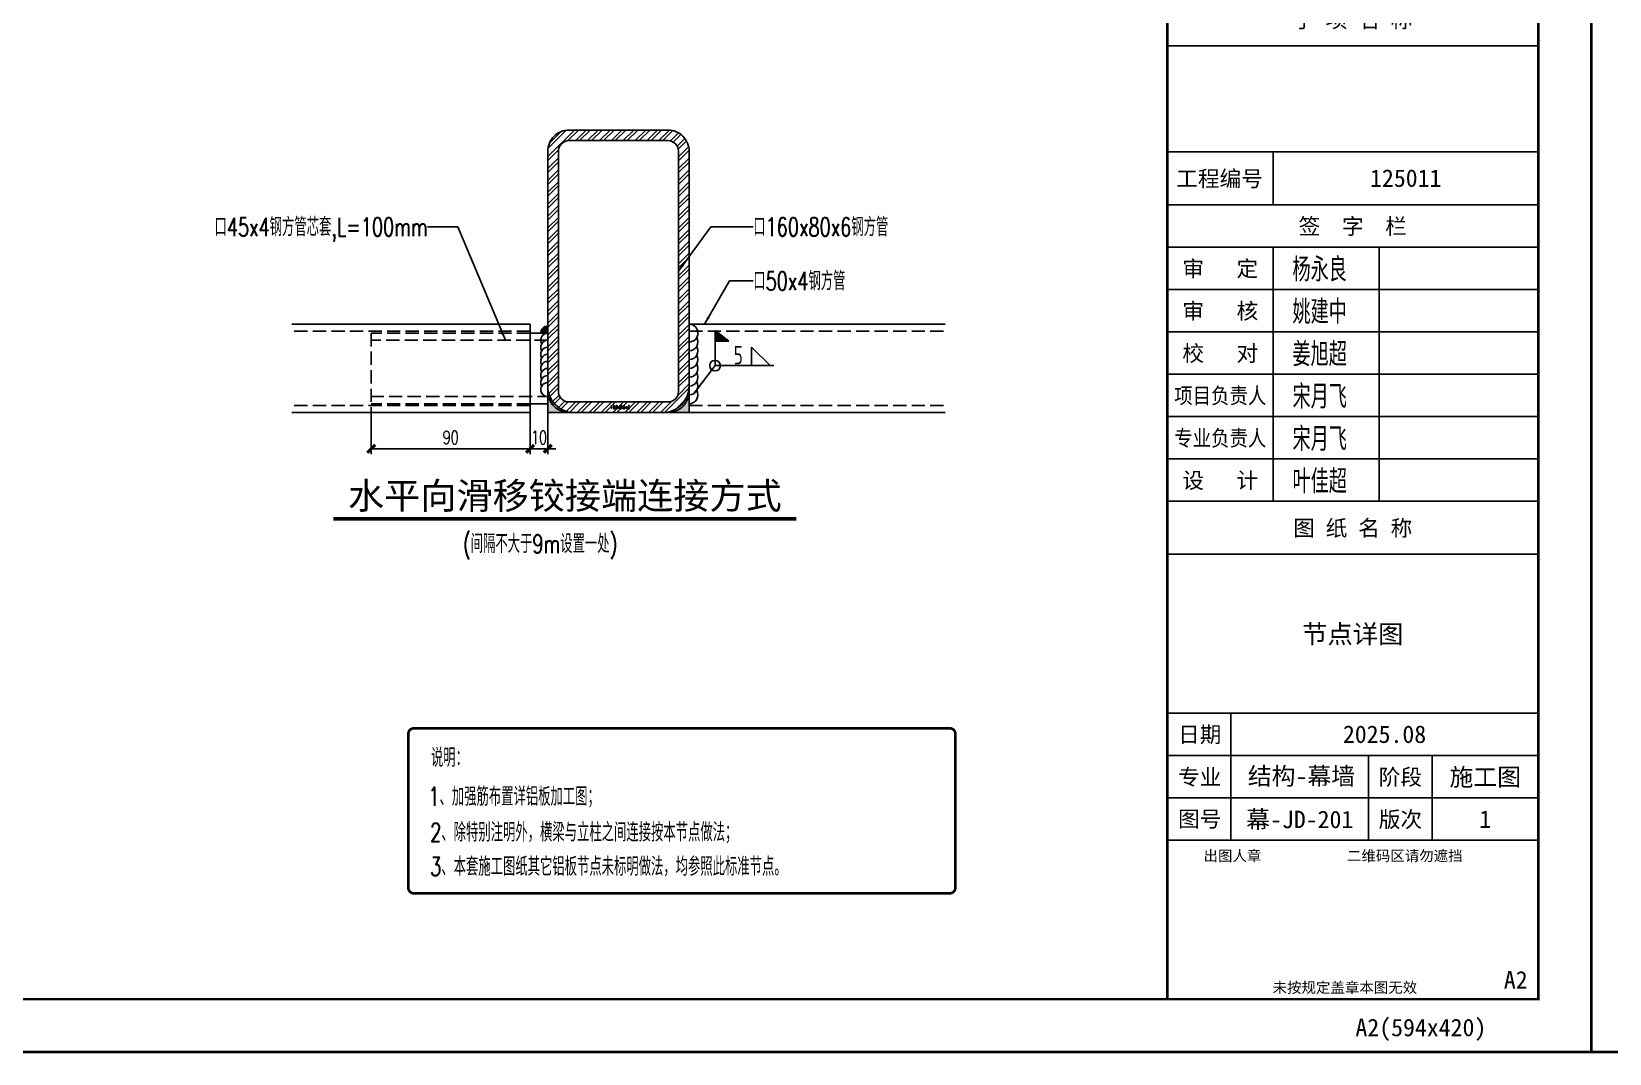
# Model space of a CAD drawing. Extents: x -160106 to 966792, y -663931 to 1550022.
# Drawn here: x -89122 to -88229, y -99603 to -99024 of the extents above; entities that cross this region are included whole.
import ezdxf
from ezdxf.enums import TextEntityAlignment as Align

# ---------------------------------------------------------------- set-up
doc = ezdxf.new("R2010")
doc.units = 0
doc.linetypes.add('ZN-DASH', pattern=[0.35, 0.25, -0.1])
for name, color, linetype in [('!ZN1-填充-8', 8, 'Continuous'), ('!ZN1-文字-7', 7, 'Continuous'), ('!ZN1-标注-173', 173, 'Continuous'), ('!ZN3-玻璃幕墙-4', 4, 'Continuous'), ('!ZN4-焊缝-8', 8, 'Continuous'), ('!ZN5-钢材投影-40', 40, 'Continuous'), ('!ZN5-钢材断面-2', 2, 'Continuous'), ('!ZN6-虚线-8', 8, 'ZN-DASH'), ('!ZN7-符号-173', 173, 'Continuous'), ('0-cxFrame', 155, 'Continuous'), ('DIM', 173, 'Continuous'), ('qianming', 155, 'Continuous'), ('焊缝', 8, 'Continuous')]:
    doc.layers.add(name, color=color, linetype=linetype)
doc.layers.add('0-cxText', color=131, linetype='Continuous', lineweight=25)
doc.layers.add('@ZN-型材编号（非打印层）', color=8, linetype='Continuous', plot=False)
doc.styles.add('BZHZ', font='bzxw', dxfattribs={"width": 0.8, "bigfont": 'bzhz'})
doc.styles.add('cx_biaoti', font='')
doc.styles.add('cx_tuming', font='simhei.ttf')
doc.styles.add('cx_tuqian1', font='')
doc.styles.add('DHTEXT-1', font='ROMANS.shx', dxfattribs={"width": 0.7, "bigfont": 'CHINESE.shx'})
doc.styles.add('HZ_TS_0.7', font='TSSDENG', dxfattribs={"width": 0.7, "bigfont": 'HZTXT'})
doc.styles.add('ZNDimTStyle', font='ROMANS.shx', dxfattribs={"width": 0.7, "bigfont": 'CHINESE.shx'})
doc.styles.add('ZNTextStyle', font='ROMANS.shx', dxfattribs={"width": 0.7, "bigfont": 'CHINESE.shx'})
doc.styles.add('中南符号', font='simhei.ttf')
doc.styles.add('黑体', font='simhei.ttf', dxfattribs={"height": 12})
doc.styles.get('cx_biaoti').set_extended_font_data('SimSun')
doc.styles.get('cx_tuqian1').set_extended_font_data('SimSun')
doc.dimstyles.new('ZN3', dxfattribs={"dimscale": 3, "dimtxt": 2.5, "dimasz": 1.5, "dimexe": 1, "dimexo": 2, "dimgap": 0.9, "dimtad": 1, "dimdec": 0, "dimdsep": 46, "dimtxsty": 'DHTEXT-1', "dimblk": 'ARCHTICK', "dimcen": 2.5, "dimclrd": 173, "dimclre": 173, "dimclrt": 7, "dimazin": 2, "dimtfac": 1, "dimtix": 1, "dimtmove": 2, "dimatfit": 3, "dimfxl": 0, "dimarcsym": 0})
doc.dimstyles.new('ZN机械-3', dxfattribs={"dimscale": 3, "dimtxt": 2.5, "dimasz": 1.5, "dimexe": 1, "dimexo": 2, "dimgap": 0.9, "dimtad": 1, "dimdec": 0, "dimzin": 0, "dimdsep": 46, "dimtxsty": 'ZNDimTStyle', "dimcen": 2.5, "dimdle": 1, "dimclrd": 173, "dimclre": 173, "dimclrt": 7, "dimazin": 2, "dimtfac": 1, "dimtdec": 4, "dimtix": 1, "dimtmove": 2, "dimatfit": 3, "dimfxl": 0, "dimfrac": 2, "dimtolj": 1, "dimtzin": 0, "dimarcsym": 0})

# ---------------------------------------------------------------- blocks, each defined once
blk = doc.blocks.new('zjcx_lan_qianzi(Dragon)')
for p, q in [((-7000, 4800), (0, 4800)), ((-5000, 4800), (-5000, 0)), ((-3000, 4800), (-3000, 0)), ((-7000, 4000), (0, 4000)), ((-7000, 3200), (0, 3200)), ((-7000, 2400), (0, 2400)), ((-7000, 1600), (0, 1600)), ((-7000, 800), (0, 800))]:
    blk.add_line(p, q)
at = {"const_width": 30}
blk.add_lwpolyline([(-7000, 5600), (0, 5600)], dxfattribs=at)
blk.add_lwpolyline([(-7000, 5600), (0, 5600), (0, 0), (-7000, 0)], close=True, dxfattribs=at)
at = {"style": 'cx_biaoti'}
for s, p in [('签  字  栏', (-3500, 5200)), ('审   定', (-6000, 4400)), ('审   核', (-6000, 3600)), ('校   对', (-6000, 2800)), ('设   计', (-6000, 400))]:
    blk.add_text(s, height=300, dxfattribs=at).set_placement(p, align=Align.MIDDLE)
at = {"style": 'cx_biaoti', "width": 0.85}
for s, p in [('项目负责人', (-6000, 2000)), ('专业负责人', (-6000, 1200))]:
    blk.add_text(s, height=300, dxfattribs=at).set_placement(p, align=Align.MIDDLE)
blk = doc.blocks.new('T-签字(Dragon)')
at = {"layer": '0-cxFrame'}
blk.add_blockref('zjcx_lan_qianzi(Dragon)', (0, 0), dxfattribs=at)
at = {"layer": 'qianming', "style": 'BZHZ', "width": 0.8}
for s, p in [('杨永良', (-4124, 4400)), ('姚建中', (-4124, 3600)), ('姜旭超', (-4124, 2800)), ('宋月飞', (-4124, 2000)), ('宋月飞', (-4124, 1200)), ('叶佳超', (-4124, 400))]:
    blk.add_text(s, height=450, dxfattribs=at).set_placement(p, align=Align.MIDDLE)
blk = doc.blocks.new('zjcx_lan_tuming(Dragon)')
for p, q in [((-7000, 8400), (0, 8400)), ((-5800, 3000), (-5800, 5400)), ((-7000, 4600), (0, 4600)), ((-3200, 3000), (-3200, 4600)), ((-2000, 3000), (-2000, 4600)), ((-7000, 3800), (0, 3800))]:
    blk.add_line(p, q)
at = {"const_width": 30}
for points in [[(-7000, 9400), (0, 9400)], [(-7000, 5400), (0, 5400)], [(-7000, 3000), (0, 3000)], [(-7000, 0), (0, 0)]]:
    blk.add_lwpolyline(points, dxfattribs=at)
blk.add_lwpolyline([(-7000, 9400), (0, 9400), (0, 0), (-7000, 0)], close=True)
at = {"style": 'cx_biaoti'}
for s, p in [('图 纸 名 称', (-3500, 8900)), ('日期', (-6388, 5000)), ('专业', (-6388, 4200)), ('阶段', (-2600, 4200)), ('图号', (-6388, 3400)), ('版次', (-2600, 3400))]:
    blk.add_text(s, height=300, dxfattribs=at).set_placement(p, align=Align.MIDDLE)
for s, p in [('出图人章', (-6316, 2607)), ('二维码区请勿遮挡', (-3609, 2607)), ('未按规定盖章本图无效', (-5013, 120))]:
    blk.add_text(s, height=200, dxfattribs=at).set_placement(p)
blk = doc.blocks.new('T-图签(Dragon)')
blk.add_blockref('zjcx_lan_tuming(Dragon)', (0, 0))
at = {"color": 3, "style": 'cx_biaoti'}
for s, p in [('2025.08', (-2900, 5000)), ('结构-幕墙 ', (-4356, 4219)), ('施工图', (-1000, 4200))]:
    blk.add_text(s, height=330, dxfattribs=at).set_placement(p, align=Align.MIDDLE)
blk = doc.blocks.new('zjcx_lan_xiangmu(Dragon)')
for p, q in [((-7000, 9000), (0, 9000)), ((-7000, 6000), (0, 6000)), ((-7000, 3000), (0, 3000)), ((-5000, 1000), (-5000, 0))]:
    blk.add_line(p, q)
at = {"const_width": 30}
for points in [[(-7000, 10000), (0, 10000)], [(-7000, 7000), (0, 7000)], [(-7000, 7000), (0, 7000)], [(-7000, 4000), (0, 4000)], [(-7000, 4000), (0, 4000)], [(-7000, 1000), (0, 1000)], [(-7000, 0), (0, 0)]]:
    blk.add_lwpolyline(points, dxfattribs=at)
blk.add_lwpolyline([(-7000, 10000), (0, 10000), (0, 0), (-7000, 0)], close=True)
at = {"style": 'cx_biaoti'}
for s, p in [('建 设 单 位', (-3500, 9500)), ('项 目 名 称', (-3500, 6500)), ('子 项 名 称', (-3500, 3500)), ('工程编号', (-6013, 500))]:
    blk.add_text(s, height=300, dxfattribs=at).set_placement(p, align=Align.MIDDLE)
blk = doc.blocks.new('T-项目(Dragon)')
blk.add_blockref('zjcx_lan_xiangmu(Dragon)', (0, 0))
at = {"color": 3, "style": 'cx_tuming'}
for s, height, p in [('嘉兴世赫建达智能装备有限公司', 330, (-6816, 7901)), ('年产500套智能装备建设项目 ', 350, (-6638, 4859))]:
    blk.add_text(s, height=height, dxfattribs=at).set_placement(p)
blk = doc.blocks.new('zjcx_T2(Dragon)')
at = {"layer": '0-cxFrame', "const_width": 50}
blk.add_lwpolyline([(-7000, 40000), (0, 40000), (0, 0), (-7000, 0)], close=True, dxfattribs=at)
at = {"layer": '0-cxFrame'}
for name, p in [('T-项目(Dragon)', (0, 15000)), ('T-签字(Dragon)', (0, 9400)), ('T-图签(Dragon)', (0, 0))]:
    blk.add_blockref(name, p, dxfattribs=at)
blk = doc.blocks.new('TK22.A2 L(Dragon)')
at = {"layer": '0-cxFrame', "color": 7, "const_width": 0.5}
blk.add_lwpolyline([(0, 0), (-594, 0), (-594, 420), (0, 420)], close=True, dxfattribs=at)
at = {"layer": '0-cxFrame', "const_width": 0.5}
for points in [[(-80, 10), (-574, 10), (-574, 410), (-80, 410)], [(-10, 10), (-80, 10), (-80, 410), (-10, 410)]]:
    blk.add_lwpolyline(points, close=True, dxfattribs=at)
at = {"layer": '0-cxFrame', "xscale": 0.01, "yscale": 0.01, "zscale": 0.01}
blk.add_blockref('zjcx_T2(Dragon)', (-10, 10), dxfattribs=at)
at = {"style": '黑体', "flags": 4}
blk.add_attdef('图幅', text='', height=3.3, dxfattribs=at).set_placement((-40, 3), align=Align.RIGHT)
at = {"layer": '0-cxFrame', "style": '黑体'}
blk.add_text('(594x420)', height=3.3, dxfattribs=at).set_placement((-40, 3))
at = {"layer": '0-cxText', "flags": 4}
for tag, height, style, p in [('建设单位', 3.5, 'cx_tuming', (-45, 240)), ('项目名称', 3.5, 'cx_tuming', (-45, 210)), ('子项名称', 3.5, 'cx_tuming', (-45, 180)), ('工程编号', 3.3, 'cx_tuqian1', (-35, 165)), ('图名1', 3.5, 'cx_tuming', (-45, 87)), ('图名2', 3.5, 'cx_tuming', (-45, 79)), ('图名3', 3.5, 'cx_tuming', (-45, 71)), ('出图日期', 3.3, 'cx_tuqian1', (-39, 60)), ('专业', 3.3, 'cx_tuqian1', (-55, 52)), ('图号', 3.3, 'cx_tuqian1', (-55, 44)), ('版次', 3.3, 'cx_tuqian1', (-20, 44))]:
    blk.add_attdef(tag, text='', height=height, dxfattribs=dict(at, style=style)).set_placement(p, align=Align.MIDDLE)
at = {"layer": 'Defpoints', "color": 6, "flags": 4}
for tag, height, style, p in [('tufu', 3.3, '黑体', (-12, 12)), ('dwfname', 4, 'cx_tuqian1', (-80, 3))]:
    blk.add_attdef(tag, text='', height=height, dxfattribs=dict(at, style=style)).set_placement(p, align=Align.RIGHT)
blk = doc.blocks.new('技术说明')
at = {"layer": '!ZN6-虚线-8', "color": 3, "linetype": 'ZN-DASH', "ltscale": 20, "const_width": 1.5}
blk.add_lwpolyline([(-306.63, 93.4), (-3, 93.4, -0.414214), (0, 90.4), (0, 3, -0.414214), (-3, 0), (-306.63, 0, -0.414214), (-309.63, 3), (-309.63, 90.4, -0.414214)], format="xyb", close=True, dxfattribs=at)
at = {"layer": '!ZN1-文字-7', "style": 'ZNTextStyle', "width": 0.7}
for s, p in [('说明：', (-296.84, 76.85)), ('1、加强筋布置详铝板加工图；', (-298.32, 54.77)), ('2、除特别注明外，横梁与立柱之间连接按本节点做法；', (-297.27, 34.54)), ('3、本套施工图纸其它铝板节点未标明做法，均参照此标准节点。', (-297.27, 15.12))]:
    blk.add_text(s, height=10.5, dxfattribs=at).set_placement(p, align=Align.MIDDLE_LEFT)
blk = doc.blocks.new('*U785')
at = {"const_width": 0.7}
blk.add_lwpolyline([(0, 0), (87.35, 0)], dxfattribs=at)
at = {"color": 0, "style": '中南符号', "flags": 8}
blk.add_attdef('图名', text='', height=5, dxfattribs=at).set_placement((43.67, 1.85), align=Align.CENTER)
blk.add_attdef('比例', (90.15, 1.85), '', height=4, dxfattribs=at)
blk = doc.blocks.new('20210830091405')
at = {"layer": '!ZN1-填充-8', "ltscale": 20}
h = blk.add_hatch(color=256, dxfattribs=at)
h.dxf.hatch_style = 1
edge = h.paths.add_edge_path()
edge.add_line((0, 8), (0, 0))
edge.add_line((0, 0), (8, 0))
edge.add_arc((8, 8), 8, 180, 270, ccw=False)
at = {"layer": '!ZN4-焊缝-8', "color": 8, "ltscale": 20}
blk.add_lwpolyline([(0, 8), (0, 0), (8, 0, -0.414214), (0, 8, 0.124793)], format="xyb", dxfattribs=at)
blk = doc.blocks.new('20250826151356')
at = {"layer": '!ZN4-焊缝-8', "ltscale": 20}
h = blk.add_hatch(color=8, dxfattribs=at)
h.dxf.hatch_style = 1
h.paths.add_polyline_path([(-44, 37, -0.414214), (-40, 41), (-40, 37)])
blk.add_lwpolyline([(-40, 37), (-44, 37, -0.414214), (-40, 41)], format="xyb", close=True, dxfattribs=at)
at = {"layer": '!ZN5-钢材投影-40', "ltscale": 30}
for p, q in [((-50, 37), (-40, 37)), ((-50, -3), (-40, -3))]:
    blk.add_line(p, q, dxfattribs=at)
at = {"layer": '!ZN6-虚线-8', "ltscale": 30}
blk.add_line((-140, 37), (-140, -3), dxfattribs=at)
for points in [[(-50, 37), (-140, 37)], [(-40, 33), (-140, 33)], [(-38.39, 1), (-140, 1)], [(-50, -3), (-140, -3)]]:
    blk.add_lwpolyline(points, dxfattribs=at)
at = {"layer": '焊缝', "ltscale": 100}
blk.add_lwpolyline([(-40, 37, 0.57735), (-43.46, 31, -0.267949), (-40, 33, 0.57735), (-43.46, 27, -0.267949), (-40, 29, 0.57735), (-43.46, 23, -0.267949), (-40, 25, 0.57735), (-43.46, 19, -0.267949), (-40, 21, 0.57735), (-43.46, 15, -0.267949), (-40, 17, 0.57735), (-43.46, 11, -0.267949), (-40, 13, 0.57735), (-43.46, 7, -0.267949), (-40, 9, 1.209731), (-38.52, 1.28, 0.340974)], format="xyb", dxfattribs=at)
at = {"ltscale": 20, "xscale": 1.878270804985896, "yscale": 1.878270804985896, "zscale": 1.878270804985896}
blk.add_blockref('20210830091405', (-40, -8), dxfattribs=at)
blk = doc.blocks.new('*U796')
blk.add_hatch(color=8).paths.add_polyline_path([(0, 6.63), (2.63, 4.63), (0, 4.63)])
for p, q in [((0, 0), (0, 6.63)), ((0, 6.63), (2.63, 4.63)), ((2.63, 4.63), (0, 4.63)), ((6.91, 3.5), (10.41, 0)), ((6.91, 3.5), (6.91, 0))]:
    blk.add_line(p, q)
at = {"ltscale": 30}
blk.add_line((0, 0), (11.07, 0), dxfattribs=at)
blk.add_circle((0, 0), 1, dxfattribs=at)
at = {"color": 7, "style": 'HZ_TS_0.7', "width": 0.7, "flags": 8}
for tag, p in [('围焊', (1.82, 1.98)), ('HF', (4.39, 1.98))]:
    blk.add_attdef(tag, text='', height=3.5, dxfattribs=at).set_placement(p, align=Align.MIDDLE_CENTER)
blk = doc.blocks.new('_ArchTick')
at = {"color": 0, "linetype": 'ByBlock', "const_width": 0.4}
blk.add_lwpolyline([(-0.5, -0.5), (0.5, 0.5)], dxfattribs=at)
blk = doc.blocks.new('*D1090')
at = {"layer": 'Defpoints', "color": 0, "ltscale": 30, "transparency": 16777216}
for p in [(-88840.09, -99230.91), (-88830.09, -99230.91), (-88830.09, -99260.43)]:
    blk.add_point(p, dxfattribs=at)
at = {"layer": 'DIM', "color": 173, "linetype": 'ByBlock', "lineweight": -2, "ltscale": 30, "transparency": 16777216}
for p, q in [((-88840.09, -99236.91), (-88840.09, -99263.43)), ((-88830.09, -99236.91), (-88830.09, -99263.43)), ((-88840.09, -99260.43), (-88844.59, -99260.43)), ((-88840.09, -99260.43), (-88830.09, -99260.43)), ((-88830.09, -99260.43), (-88825.59, -99260.43))]:
    blk.add_line(p, q, dxfattribs=at)
at = {"layer": 'DIM', "color": 173, "lineweight": -2, "ltscale": 30, "transparency": 16777216, "xscale": 4.5, "yscale": 4.5, "zscale": 4.5}
blk.add_blockref('_ArchTick', (-88840.09, -99260.43), dxfattribs=at)
at = {"layer": 'DIM', "color": 173, "lineweight": -2, "ltscale": 30, "transparency": 16777216, "xscale": 4.5, "yscale": 4.5, "zscale": 4.5, "rotation": 180}
blk.add_blockref('_ArchTick', (-88830.09, -99260.43), dxfattribs=at)
at = {"layer": 'DIM', "color": 7, "ltscale": 30, "transparency": 16777216, "insert": (-88835.09, -99253.98), "char_height": 7.5, "attachment_point": 5, "style": 'DHTEXT-1'}
blk.add_mtext('10', dxfattribs=at)
blk = doc.blocks.new('*D1091')
at = {"layer": 'Defpoints', "color": 0, "ltscale": 30, "transparency": 16777216}
for p in [(-88930.09, -99230.91), (-88840.09, -99230.91), (-88930.09, -99260.43)]:
    blk.add_point(p, dxfattribs=at)
at = {"layer": 'DIM', "color": 173, "linetype": 'ByBlock', "lineweight": -2, "ltscale": 30, "transparency": 16777216}
for p, q in [((-88930.09, -99236.91), (-88930.09, -99263.43)), ((-88840.09, -99236.91), (-88840.09, -99263.43)), ((-88840.09, -99260.43), (-88930.09, -99260.43))]:
    blk.add_line(p, q, dxfattribs=at)
at = {"layer": 'DIM', "color": 173, "lineweight": -2, "ltscale": 30, "transparency": 16777216, "xscale": 4.5, "yscale": 4.5, "zscale": 4.5, "rotation": 180}
blk.add_blockref('_ArchTick', (-88930.09, -99260.43), dxfattribs=at)
at = {"layer": 'DIM', "color": 173, "lineweight": -2, "ltscale": 30, "transparency": 16777216, "xscale": 4.5, "yscale": 4.5, "zscale": 4.5}
blk.add_blockref('_ArchTick', (-88840.09, -99260.43), dxfattribs=at)
at = {"layer": 'DIM', "color": 7, "ltscale": 30, "transparency": 16777216, "insert": (-88885.09, -99253.98), "char_height": 7.5, "attachment_point": 5, "style": 'DHTEXT-1'}
blk.add_mtext('90', dxfattribs=at)
blk = doc.blocks.new('20180403.10431938')
at = {"layer": '!ZN1-填充-8'}
h = blk.add_hatch(dxfattribs=at)
h.set_pattern_fill('ANSI32', color=256, style=0)
h.set_pattern_definition([(45, (-40, 0), (-3.3676, 3.3676), []), (45, (-37.755, 0), (-3.3676, 3.3676), [])])
edge = h.paths.add_edge_path(flags=16)
edge.add_line((-28, 154), (28, 154))
edge.add_arc((28, 148), 6, 0, 90, ccw=False)
edge.add_line((34, 148), (34, 12))
edge.add_arc((28, 12), 6, -90, 0, ccw=False)
edge.add_line((28, 6), (-28, 6))
edge.add_arc((-28, 12), 6, 180, 270, ccw=False)
edge.add_line((-34, 12), (-34, 148))
edge.add_arc((-28, 148), 6, 90, 180, ccw=False)
edge = h.paths.add_edge_path()
edge.add_line((-28, 160), (28, 160))
edge.add_arc((28, 148), 12, 0, 90, ccw=False)
edge.add_line((40, 148), (40, 12))
edge.add_arc((28, 12), 12, -90, 0, ccw=False)
edge.add_line((28, 0), (-28, 0))
edge.add_arc((-28, 12), 12, 180, 270, ccw=False)
edge.add_line((-40, 12), (-40, 148))
edge.add_arc((-28, 148), 12, 90, 180, ccw=False)
at = {"layer": '!ZN5-钢材断面-2'}
for points in [[(-28, 160), (28, 160, -0.414214), (40, 148), (40, 12, -0.414214), (28, 0), (-28, 0, -0.414214), (-40, 12), (-40, 148, -0.414214)], [(-28, 154), (28, 154, -0.414214), (34, 148), (34, 12, -0.414214), (28, 6), (-28, 6, -0.414214), (-34, 12), (-34, 148, -0.414214)]]:
    blk.add_lwpolyline(points, format="xyb", close=True, dxfattribs=at)
at = {"layer": '@ZN-型材编号（非打印层）', "style": 'ZNTextStyle', "width": 0.7}
blk.add_text('160x80x6', height=2, dxfattribs=at).set_placement((0.91, 3.03), align=Align.MIDDLE_CENTER)
blk = doc.blocks.new('*U2092')
at = {"layer": '!ZN3-玻璃幕墙-4'}
blk.add_blockref('20180403.10431938', (0, 0), dxfattribs=at)

msp = doc.modelspace()

# ---------------------------------------------------------------- linework, layer by layer
at = {"layer": '!ZN4-焊缝-8', "color": 8, "ltscale": 20}
msp.add_lwpolyline([(-88750.09, -99189.91, -1), (-88750.09, -99199.91, 0.267949), (-88745.76, -99197.41, -0.57735), (-88750.09, -99204.91, 0.267949), (-88745.76, -99202.41, -0.57735), (-88750.09, -99209.91, 0.267949), (-88745.76, -99207.41, -0.57735), (-88750.09, -99214.91, 0.267949), (-88745.76, -99212.41, -0.57735), (-88750.09, -99219.91, 0.267949), (-88745.76, -99217.41, -0.57735), (-88750.09, -99224.91, 0.267949), (-88745.76, -99222.41, -0.57735), (-88750.09, -99229.91, 0.267949), (-88745.76, -99227.41, -0.57735), (-88750.09, -99234.91)], format="xyb", dxfattribs=at)
at = {"layer": '!ZN5-钢材投影-40'}
for points in [[(-88975.09, -99189.91), (-88840.09, -99189.91), (-88840.09, -99239.91), (-88975.09, -99239.91)], [(-88605.09, -99189.91), (-88750.09, -99189.91), (-88750.09, -99239.91), (-88605.09, -99239.91)]]:
    msp.add_lwpolyline(points, dxfattribs=at)
at = {"layer": '!ZN6-虚线-8', "ltscale": 30}
for points in [[(-88840.09, -99193.91), (-88975.09, -99193.91)], [(-88750.09, -99193.91), (-88605.09, -99193.91)], [(-88840.09, -99235.91), (-88975.09, -99235.91)], [(-88750.09, -99235.91), (-88605.09, -99235.91)]]:
    msp.add_lwpolyline(points, dxfattribs=at)

# ---------------------------------------------------------------- block references
at = {"layer": '!ZN1-文字-7', "ltscale": 30}
msp.add_blockref('技术说明', (-88599.4, -99512.2), dxfattribs=at)
at = {"layer": '!ZN5-钢材投影-40', "ltscale": 30}
msp.add_blockref('20250826151356', (-88790.09, -99231.91), dxfattribs=at)
at = {"layer": '!ZN5-钢材断面-2'}
msp.add_blockref('*U2092', (-88790.09, -99239.91), dxfattribs=at)
at = {"layer": '!ZN7-符号-173', "color": 7, "ltscale": 30}
ref = msp.add_blockref('*U796', (-88735.42, -99213.34), dxfattribs=dict(at, xscale=3, yscale=3, zscale=3))
ref.add_attrib('HF', '5', dxfattribs={"layer": '0', "color": 7, "height": 10.5, "style": 'HZ_TS_0.7', "width": 0.7}).set_placement((-88722.25, -99207.39), align=Align.MIDDLE_CENTER)
ref = msp.add_blockref('*U785', (-88951.44, -99300.07), dxfattribs=dict(at, xscale=3, yscale=3, zscale=3))
ref.add_attrib('图名', '水平向滑移铰接端连接方式', dxfattribs={"layer": '0', "color": 0, "height": 15, "style": '中南符号'}).set_placement((-88820.42, -99294.53), align=Align.CENTER)
at = {"ltscale": 20, "xscale": -1.878270804985896, "yscale": 1.878270804985896, "zscale": 1.878270804985896}
msp.add_blockref('20210830091405', (-88750.09, -99239.91), dxfattribs=at)
at = {"layer": '0-cxFrame'}
ref = msp.add_blockref('TK22.A2 L(Dragon)', (-88239.4, -99602.2), dxfattribs=dict(at, xscale=3, yscale=3, zscale=3))
ref.add_attrib('图名2', '节点详图', dxfattribs={"layer": '0-cxText', "height": 10.5, "style": 'cx_tuming'}).set_placement((-88374.4, -99365.2), align=Align.MIDDLE)
ref.add_attrib('工程编号', '125011', dxfattribs={"layer": '0-cxText', "height": 9.9, "style": 'cx_tuqian1'}).set_placement((-88344.4, -99107.2), align=Align.MIDDLE)
ref.add_attrib('图号', '幕-JD-201', dxfattribs={"layer": '0-cxText', "height": 9.9, "style": 'cx_tuqian1'}).set_placement((-88404.4, -99470.2), align=Align.MIDDLE)
ref.add_attrib('版次', '1', dxfattribs={"layer": '0-cxText', "height": 9.9, "style": 'cx_tuqian1'}).set_placement((-88299.4, -99470.2), align=Align.MIDDLE)
ref.add_attrib('图幅', 'A2', dxfattribs={"layer": '0', "height": 9.9, "style": '黑体'}).set_placement((-88359.4, -99593.2), align=Align.RIGHT)
ref.add_attrib('tufu', 'A2', dxfattribs={"layer": 'Defpoints', "color": 6, "height": 9.9, "style": '黑体'}).set_placement((-88275.4, -99566.2), align=Align.RIGHT)
at = {"layer": '0-cxFrame', "xscale": 3, "yscale": 3, "zscale": 3}
msp.add_blockref('TK22.A2 L(Dragon)', (-86457.4, -99602.2), dxfattribs=at)

# ---------------------------------------------------------------- texts
at = {"layer": '!ZN1-文字-7', "ltscale": 20, "style": 'ZNTextStyle', "width": 0.7}
msp.add_text('口45x4钢方管芯套,L=100mm', height=10.5, dxfattribs=at).set_placement((-88898.16, -99134.78), align=Align.MIDDLE_RIGHT)
for s, p in [('口160x80x6钢方管', (-88713.77, -99134.78)), ('口50x4钢方管', (-88713.77, -99165.38))]:
    msp.add_text(s, height=10.5, dxfattribs=at).set_placement(p, align=Align.MIDDLE_LEFT)
msp.add_text('(间隔不大于9m设置一处)', height=10.5, dxfattribs=at).set_placement((-88878.15, -99319.49))

# ---------------------------------------------------------------- dimensions: what is measured, and where the dimension line sits
at = {"layer": 'DIM', "ltscale": 30}
for base, p2, picture, middle in [((-88930.09, -99260.43), (-88930.09, -99230.91), '*D1091', (-88885.09, -99253.98)), ((-88830.09, -99260.43), (-88830.09, -99230.91), '*D1090', (-88835.09, -99253.98))]:
    dim = msp.add_linear_dim(base=base, p1=(-88840.09, -99230.91), p2=p2, dimstyle='ZN3', dxfattribs=at)
    dim.commit()
    dim.dimension.update_dxf_attribs({"geometry": picture, "text_midpoint": middle})

# ---------------------------------------------------------------- leaders
at = {"layer": '!ZN1-标注-173'}
for points in [[(-88854.13, -99198.91), (-88881.08, -99134.78), (-88898.16, -99134.78)], [(-88756.09, -99159.91), (-88737.83, -99134.78), (-88713.77, -99134.78)], [(-88741.38, -99189.91), (-88727.22, -99165.38), (-88713.77, -99165.38)]]:
    msp.add_leader(points, dimstyle='ZN机械-3', override={"dimasz": 1.5}, dxfattribs=at)
at = {"layer": '!ZN7-符号-173'}
msp.add_leader([(-88747.31, -99229.01), (-88735.42, -99213.34)], dimstyle='ZN机械-3', dxfattribs=at)

doc.saveas('drawing.dxf')
